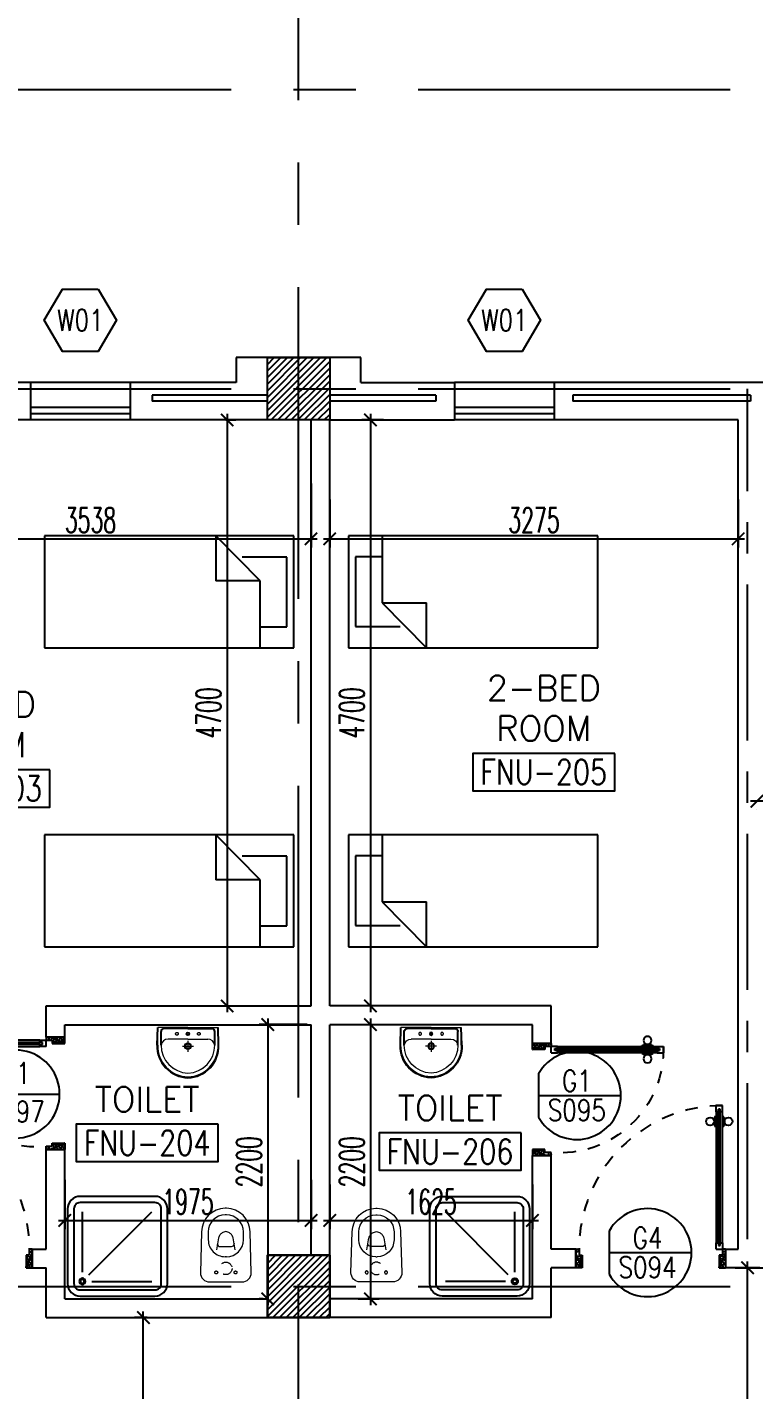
# Model space of a CAD drawing. Extents: x 88808.2 to 88899.2, y 39921.6 to 40001.1.
# Drawn here: x 88865.79 to 88871.62, y 39979.27 to 39990.2 of the extents above; entities that cross this region are included whole.
import ezdxf
from ezdxf.enums import TextEntityAlignment as Align

# ---------------------------------------------------------------- set-up
doc = ezdxf.new("R2010")
doc.units = 0
doc.header["$MEASUREMENT"] = 0
doc.header["$PDMODE"] = 34
for name, pattern in [('CENTER', [2, 1.25, -0.25, 0.25, -0.25]), ('CENTERX2', [4, 2.5, -0.5, 0.5, -0.5]), ('DASHED', [0.75, 0.5, -0.25]), ('HIDDEN', [0.375, 0.25, -0.125]), ('HIDDEN2', [0.1875, 0.125, -0.0625])]:
    doc.linetypes.add(name, pattern=pattern)
doc.layers.get('0').update_dxf_attribs({"linetype": 'CONTINUOUS'})
doc.layers.get('DEFPOINTS').update_dxf_attribs({"linetype": 'CONTINUOUS'})
for name, color, linetype in [('AXES', 11, 'CENTERX2'), ('AXES1', 11, 'CENTER'), ('COL', 2, 'CONTINUOUS'), ('DIM', 4, 'CONTINUOUS'), ('DOOR', 7, 'CONTINUOUS'), ('DOOR-CR', 4, 'CONTINUOUS'), ('DOOR-NO', 3, 'CONTINUOUS'), ('FIX', 3, 'CONTINUOUS'), ('FUR', 4, 'CONTINUOUS'), ('HAT', 8, 'CONTINUOUS'), ('INSUL', 4, 'CONTINUOUS'), ('RM-BOX', 4, 'CONTINUOUS'), ('RM-NAME', 2, 'CONTINUOUS'), ('RM-NO', 2, 'CONTINUOUS'), ('WALL', 2, 'CONTINUOUS'), ('WIN', 3, 'CONTINUOUS'), ('WIN-BOX', 3, 'CONTINUOUS'), ('WIN-NO', 5, 'CONTINUOUS')]:
    doc.layers.add(name, color=color, linetype=linetype)
doc.styles.add('ROMANS', font='ROMANS.shx', dxfattribs={"width": 0.6})
doc.dimstyles.new('STANDARD in', dxfattribs={"dimtxt": 0.2, "dimasz": 0.1, "dimexe": 0.07, "dimexo": 0.07, "dimgap": 0.05, "dimtad": 1, "dimdec": 0, "dimlfac": 1000, "dimzin": 0, "dimdsep": 46, "dimtxsty": 'ROMANS', "dimblk": 'ARCHTICK', "dimcen": 0.05, "dimdle": 0.05, "dimclrd": 4, "dimclre": 4, "dimclrt": 2, "dimadec": 0, "dimazin": 0, "dimtfac": 1, "dimtdec": 0, "dimtmove": 2, "dimatfit": 3, "dimfxl": 0, "dimtolj": 1, "dimtzin": 0, "dimarcsym": 0})

# ---------------------------------------------------------------- blocks, each defined once
blk = doc.blocks.new('_ARCHTICK')
at = {"color": 0, "linetype": 'ByBlock', "const_width": 0.15}
blk.add_lwpolyline([(-0.5, -0.5), (0.5, 0.5)], dxfattribs=at)
blk = doc.blocks.new('*D571')
at = {"layer": 'DEFPOINTS', "color": 0, "linetype": 'Continuous'}
for p in [(88871.57, 39980.25), (88871.618, 39980.25), (88871.981, 39977.45)]:
    blk.add_point(p, dxfattribs=at)
at = {"layer": 'DIM', "color": 4, "linetype": 'Continuous', "lineweight": -2}
for p, q in [((88871.548, 39980.25), (88871.5, 39980.25)), ((88871.57, 39977.4), (88871.57, 39980.3)), ((88871.911, 39977.45), (88871.5, 39977.45))]:
    blk.add_line(p, q, dxfattribs=at)
at = {"layer": 'DIM', "color": 4, "linetype": 'Continuous', "lineweight": -2, "xscale": 0.1, "yscale": 0.1, "zscale": 0.1}
for p, rotation in [((88871.57, 39980.25), 90), ((88871.57, 39977.45), 270)]:
    blk.add_blockref('_ARCHTICK', p, dxfattribs=dict(at, rotation=rotation))
at = {"layer": 'DIM', "color": 2, "linetype": 'Continuous', "insert": (88871.42, 39978.85), "char_height": 0.2, "attachment_point": 5, "rotation": 90, "style": 'ROMANS'}
blk.add_mtext('\\A1;2800', dxfattribs=at)
blk = doc.blocks.new('*D289')
at = {"layer": 'DEFPOINTS', "color": 0, "linetype": 'Continuous'}
for p in [(88871.645, 39983.994), (88871.645, 39983.992), (88875.27, 39983.994)]:
    blk.add_point(p, dxfattribs=at)
at = {"layer": 'DIM', "color": 4, "linetype": 'Continuous', "lineweight": -2}
for p, q in [((88875.32, 39983.992), (88871.595, 39983.992)), ((88871.645, 39983.924), (88871.645, 39983.922)), ((88875.27, 39983.924), (88875.27, 39983.922))]:
    blk.add_line(p, q, dxfattribs=at)
at = {"layer": 'DIM', "color": 4, "linetype": 'Continuous', "lineweight": -2, "xscale": 0.1, "yscale": 0.1, "zscale": 0.1, "rotation": 180}
blk.add_blockref('_ARCHTICK', (88871.645, 39983.992), dxfattribs=at)
at = {"layer": 'DIM', "color": 4, "linetype": 'Continuous', "lineweight": -2, "xscale": 0.1, "yscale": 0.1, "zscale": 0.1}
blk.add_blockref('_ARCHTICK', (88875.27, 39983.992), dxfattribs=at)
at = {"layer": 'DIM', "color": 2, "linetype": 'Continuous', "insert": (88873.458, 39984.142), "char_height": 0.2, "attachment_point": 5, "style": 'ROMANS'}
blk.add_mtext('\\A1;3625', dxfattribs=at)
blk = doc.blocks.new('*D286')
at = {"layer": 'DEFPOINTS', "color": 0, "linetype": 'Continuous'}
for p in [(88868.22, 39986.482), (88871.495, 39986.482), (88871.495, 39986.096)]:
    blk.add_point(p, dxfattribs=at)
at = {"layer": 'DIM', "color": 4, "linetype": 'Continuous', "lineweight": -2}
for p, q in [((88868.22, 39986.412), (88868.22, 39986.026)), ((88871.495, 39986.412), (88871.495, 39986.026)), ((88868.17, 39986.096), (88871.545, 39986.096))]:
    blk.add_line(p, q, dxfattribs=at)
at = {"layer": 'DIM', "color": 4, "linetype": 'Continuous', "lineweight": -2, "xscale": 0.1, "yscale": 0.1, "zscale": 0.1, "rotation": 180}
blk.add_blockref('_ARCHTICK', (88868.22, 39986.096), dxfattribs=at)
at = {"layer": 'DIM', "color": 4, "linetype": 'Continuous', "lineweight": -2, "xscale": 0.1, "yscale": 0.1, "zscale": 0.1}
blk.add_blockref('_ARCHTICK', (88871.495, 39986.096), dxfattribs=at)
at = {"layer": 'DIM', "color": 2, "linetype": 'Continuous', "insert": (88869.858, 39986.246), "char_height": 0.2, "attachment_point": 5, "style": 'ROMANS'}
blk.add_mtext('\\A1;3275', dxfattribs=at)
blk = doc.blocks.new('*D285')
at = {"layer": 'DEFPOINTS', "color": 0, "linetype": 'Continuous'}
for p in [(88868.72, 39987.05), (88868.547, 39982.35), (88868.72, 39982.35)]:
    blk.add_point(p, dxfattribs=at)
at = {"layer": 'DIM', "color": 4, "linetype": 'Continuous', "lineweight": -2}
for p, q in [((88868.65, 39987.05), (88868.477, 39987.05)), ((88868.547, 39987.1), (88868.547, 39982.3)), ((88868.65, 39982.35), (88868.477, 39982.35))]:
    blk.add_line(p, q, dxfattribs=at)
at = {"layer": 'DIM', "color": 4, "linetype": 'Continuous', "lineweight": -2, "xscale": 0.1, "yscale": 0.1, "zscale": 0.1}
for p, rotation in [((88868.547, 39987.05), 90), ((88868.547, 39982.35), 270)]:
    blk.add_blockref('_ARCHTICK', p, dxfattribs=dict(at, rotation=rotation))
at = {"layer": 'DIM', "color": 2, "linetype": 'Continuous', "insert": (88868.397, 39984.7), "char_height": 0.2, "attachment_point": 5, "rotation": 90, "style": 'ROMANS'}
blk.add_mtext('\\A1;4700', dxfattribs=at)
blk = doc.blocks.new('*D284')
at = {"layer": 'DEFPOINTS', "color": 0, "linetype": 'Continuous'}
for p in [(88868.22, 39980.988), (88869.845, 39980.988), (88869.845, 39980.629)]:
    blk.add_point(p, dxfattribs=at)
at = {"layer": 'DIM', "color": 4, "linetype": 'Continuous', "lineweight": -2}
for p, q in [((88868.22, 39980.918), (88868.22, 39980.559)), ((88869.845, 39980.918), (88869.845, 39980.559)), ((88868.17, 39980.629), (88869.895, 39980.629))]:
    blk.add_line(p, q, dxfattribs=at)
at = {"layer": 'DIM', "color": 4, "linetype": 'Continuous', "lineweight": -2, "xscale": 0.1, "yscale": 0.1, "zscale": 0.1, "rotation": 180}
blk.add_blockref('_ARCHTICK', (88868.22, 39980.629), dxfattribs=at)
at = {"layer": 'DIM', "color": 4, "linetype": 'Continuous', "lineweight": -2, "xscale": 0.1, "yscale": 0.1, "zscale": 0.1}
blk.add_blockref('_ARCHTICK', (88869.845, 39980.629), dxfattribs=at)
at = {"layer": 'DIM', "color": 2, "linetype": 'Continuous', "insert": (88869.033, 39980.779), "char_height": 0.2, "attachment_point": 5, "style": 'ROMANS'}
blk.add_mtext('\\A1;1625', dxfattribs=at)
blk = doc.blocks.new('*D283')
at = {"layer": 'DEFPOINTS', "color": 0, "linetype": 'Continuous'}
for p in [(88868.379, 39982.2), (88868.379, 39980), (88868.547, 39980)]:
    blk.add_point(p, dxfattribs=at)
at = {"layer": 'DIM', "color": 4, "linetype": 'Continuous', "lineweight": -2}
for p, q in [((88868.449, 39982.2), (88868.617, 39982.2)), ((88868.547, 39982.25), (88868.547, 39979.95)), ((88868.449, 39980), (88868.617, 39980))]:
    blk.add_line(p, q, dxfattribs=at)
at = {"layer": 'DIM', "color": 4, "linetype": 'Continuous', "lineweight": -2, "xscale": 0.1, "yscale": 0.1, "zscale": 0.1}
for p, rotation in [((88868.547, 39982.2), 90), ((88868.547, 39980), 270)]:
    blk.add_blockref('_ARCHTICK', p, dxfattribs=dict(at, rotation=rotation))
at = {"layer": 'DIM', "color": 2, "linetype": 'Continuous', "insert": (88868.397, 39981.1), "char_height": 0.2, "attachment_point": 5, "rotation": 90, "style": 'ROMANS'}
blk.add_mtext('\\A1;2200', dxfattribs=at)
blk = doc.blocks.new('*D282')
at = {"layer": 'DEFPOINTS', "color": 0, "linetype": 'Continuous'}
for p in [(88866.095, 39981.024), (88868.07, 39981.024), (88868.07, 39980.629)]:
    blk.add_point(p, dxfattribs=at)
at = {"layer": 'DIM', "color": 4, "linetype": 'Continuous', "lineweight": -2}
for p, q in [((88866.095, 39980.954), (88866.095, 39980.559)), ((88868.07, 39980.954), (88868.07, 39980.559)), ((88866.045, 39980.629), (88868.12, 39980.629))]:
    blk.add_line(p, q, dxfattribs=at)
at = {"layer": 'DIM', "color": 4, "linetype": 'Continuous', "lineweight": -2, "xscale": 0.1, "yscale": 0.1, "zscale": 0.1, "rotation": 180}
blk.add_blockref('_ARCHTICK', (88866.095, 39980.629), dxfattribs=at)
at = {"layer": 'DIM', "color": 4, "linetype": 'Continuous', "lineweight": -2, "xscale": 0.1, "yscale": 0.1, "zscale": 0.1}
blk.add_blockref('_ARCHTICK', (88868.07, 39980.629), dxfattribs=at)
at = {"layer": 'DIM', "color": 2, "linetype": 'Continuous', "insert": (88867.083, 39980.779), "char_height": 0.2, "attachment_point": 5, "style": 'ROMANS'}
blk.add_mtext('\\A1;1975', dxfattribs=at)
blk = doc.blocks.new('*D400')
at = {"layer": 'DEFPOINTS', "color": 0, "linetype": 'Continuous'}
for p in [(88868.109, 39982.2), (88867.723, 39980), (88867.755, 39980)]:
    blk.add_point(p, dxfattribs=at)
at = {"layer": 'DIM', "color": 4, "linetype": 'Continuous', "lineweight": -2}
for p, q in [((88868.039, 39982.2), (88867.653, 39982.2)), ((88867.723, 39982.25), (88867.723, 39979.95)), ((88867.685, 39980), (88867.653, 39980))]:
    blk.add_line(p, q, dxfattribs=at)
at = {"layer": 'DIM', "color": 4, "linetype": 'Continuous', "lineweight": -2, "xscale": 0.1, "yscale": 0.1, "zscale": 0.1}
for p, rotation in [((88867.723, 39982.2), 90), ((88867.723, 39980), 270)]:
    blk.add_blockref('_ARCHTICK', p, dxfattribs=dict(at, rotation=rotation))
at = {"layer": 'DIM', "color": 2, "linetype": 'Continuous', "insert": (88867.573, 39981.1), "char_height": 0.2, "attachment_point": 5, "rotation": 90, "style": 'ROMANS'}
blk.add_mtext('\\A1;2200', dxfattribs=at)
blk = doc.blocks.new('*D281')
at = {"layer": 'DEFPOINTS', "color": 0, "linetype": 'Continuous'}
for p in [(88867.317, 39987.05), (88867.317, 39982.35), (88867.398, 39982.35)]:
    blk.add_point(p, dxfattribs=at)
at = {"layer": 'DIM', "color": 4, "linetype": 'Continuous', "lineweight": -2}
for p, q in [((88867.387, 39987.05), (88867.468, 39987.05)), ((88867.398, 39987.1), (88867.398, 39982.3)), ((88867.387, 39982.35), (88867.468, 39982.35))]:
    blk.add_line(p, q, dxfattribs=at)
at = {"layer": 'DIM', "color": 4, "linetype": 'Continuous', "lineweight": -2, "xscale": 0.1, "yscale": 0.1, "zscale": 0.1}
for p, rotation in [((88867.398, 39987.05), 90), ((88867.398, 39982.35), 270)]:
    blk.add_blockref('_ARCHTICK', p, dxfattribs=dict(at, rotation=rotation))
at = {"layer": 'DIM', "color": 2, "linetype": 'Continuous', "insert": (88867.248, 39984.7), "char_height": 0.2, "attachment_point": 5, "rotation": 90, "style": 'ROMANS'}
blk.add_mtext('\\A1;4700', dxfattribs=at)
blk = doc.blocks.new('*D280')
at = {"layer": 'DEFPOINTS', "color": 0, "linetype": 'Continuous'}
for p in [(88864.533, 39986.609), (88868.07, 39986.609), (88868.07, 39986.096)]:
    blk.add_point(p, dxfattribs=at)
at = {"layer": 'DIM', "color": 4, "linetype": 'Continuous', "lineweight": -2}
for p, q in [((88864.533, 39986.539), (88864.533, 39986.026)), ((88868.07, 39986.539), (88868.07, 39986.026)), ((88864.483, 39986.096), (88868.12, 39986.096))]:
    blk.add_line(p, q, dxfattribs=at)
at = {"layer": 'DIM', "color": 4, "linetype": 'Continuous', "lineweight": -2, "xscale": 0.1, "yscale": 0.1, "zscale": 0.1, "rotation": 180}
blk.add_blockref('_ARCHTICK', (88864.533, 39986.096), dxfattribs=at)
at = {"layer": 'DIM', "color": 4, "linetype": 'Continuous', "lineweight": -2, "xscale": 0.1, "yscale": 0.1, "zscale": 0.1}
blk.add_blockref('_ARCHTICK', (88868.07, 39986.096), dxfattribs=at)
at = {"layer": 'DIM', "color": 2, "linetype": 'Continuous', "insert": (88866.302, 39986.246), "char_height": 0.2, "attachment_point": 5, "style": 'ROMANS'}
blk.add_mtext('\\A1;3538', dxfattribs=at)
blk = doc.blocks.new('WW1')
at = {"layer": 'WIN-BOX'}
blk.add_lwpolyline([(144, -250), (289, 0), (144, 250), (-144, 250), (-289, 0), (-144, -250)], close=True, dxfattribs=at)
at = {"layer": 'WIN-NO', "style": 'ROMANS', "width": 0.8}
blk.add_attdef('W00', text='', height=170, dxfattribs=at).set_placement((0, 0), align=Align.MIDDLE)
blk = doc.blocks.new('RM1')
at = {"layer": 'RM-BOX'}
blk.add_lwpolyline([(570, -200), (-570, -200), (-570, -500), (570, -500)], close=True, dxfattribs=at)
at = {"layer": 'RM-NAME', "style": 'ROMANS'}
for tag, p in [('ROOMNAME1', (0, 324)), ('ROOMNAME2', (0, 0))]:
    blk.add_attdef(tag, text='', height=200, dxfattribs=at).set_placement(p, align=Align.MIDDLE)
at = {"layer": 'RM-NO', "style": 'ROMANS', "width": 0.8}
blk.add_attdef('ROOMNO', text='', height=200, dxfattribs=at).set_placement((0, -350), align=Align.MIDDLE)
blk = doc.blocks.new('AH20A')
at = {"layer": 'FUR'}
for p, q in [((0, 0.5), (0, -0.5)), ((1, 0.5), (0, 0.5)), ((0.1358, 0.5), (0.1358, -0.0987)), ((1, -0.5), (1, 0.5)), ((0.1358, 0.3112), (0.0277, 0.3112)), ((0.0277, 0.3112), (0.0277, -0.3087)), ((0.1358, -0.0987), (0.3125, -0.5)), ((0.1358, -0.0987), (0.3125, -0.0987)), ((0.3125, -0.5), (0.3125, -0.0987)), ((0.0277, -0.3087), (0.2076, -0.3087)), ((0, -0.5), (1, -0.5))]:
    blk.add_line(p, q, dxfattribs=at)
blk = doc.blocks.new('COL50')
at = {"layer": 'COL'}
blk.add_lwpolyline([(-250, 250), (-250, -250), (250, -250), (250, 250)], close=True, dxfattribs=at)
blk = doc.blocks.new('*X52')
at = {"color": 0}
for p, q in [((73379, 177112), (73857, 177590)), ((73379, 177165), (73804, 177590)), ((73379, 177218), (73751, 177590)), ((73379, 177271), (73698, 177590)), ((73379, 177324), (73645, 177590)), ((73379, 177377), (73592, 177590)), ((73379, 177430), (73539, 177590)), ((73379, 177483), (73486, 177590)), ((73379, 177536), (73433, 177590)), ((73410, 177090), (73879, 177559)), ((73463, 177090), (73879, 177506)), ((73516, 177090), (73879, 177453)), ((73569, 177090), (73879, 177400)), ((73622, 177090), (73879, 177347)), ((73675, 177090), (73879, 177294)), ((73728, 177090), (73879, 177241)), ((73781, 177090), (73879, 177188)), ((73834, 177090), (73879, 177134))]:
    blk.add_line(p, q, dxfattribs=at)
blk = doc.blocks.new('LAV1')
at = {"layer": 'FIX', "linetype": 'DASHED', "lineweight": 20, "ltscale": 0.05}
for p, q in [((0, 170), (0, 270)), ((0, 170), (0, 270)), ((50, 220), (-50, 220))]:
    blk.add_line(p, q, dxfattribs=at)
at = {"layer": 'FIX', "linetype": 'ByBlock', "ltscale": 0.3}
for p, q in [((-280, 210), (-275, 50)), ((-245, 210), (-245, 85)), ((245, 210), (245, 85)), ((280, 210), (275, 50)), ((0, 60), (-220, 60)), ((0, 60), (220, 60))]:
    blk.add_line(p, q, dxfattribs=at)
at = {"layer": 'FIX', "linetype": 'Continuous', "lineweight": 20}
for p, q in [((-275, 210), (-275, 50)), ((0, 155), (-181, 155)), ((0, 155), (181, 155)), ((275, 210), (275, 50)), ((0, 50), (-275, 50)), ((0, 50), (-252, 50)), ((0, 50), (275, 50)), ((0, 50), (252, 50))]:
    blk.add_line(p, q, dxfattribs=at)
at = {"layer": 'FIX', "lineweight": 20}
for p, q in [((16, 107), (-15, 107)), ((0, 92), (0, 123))]:
    blk.add_line(p, q, dxfattribs=at)
for centre, radius in [((0, 220), 29.5), ((0, 220), 22.5), ((0, 107), 15.5)]:
    blk.add_circle(centre, radius, dxfattribs=at)
at = {"layer": 'FIX', "linetype": 'HIDDEN', "lineweight": 20, "ltscale": 0.05}
for centre in [(-100, 107), (100, 107)]:
    blk.add_circle(centre, 12.4, dxfattribs=at)
at = {"layer": 'FIX', "linetype": 'ByBlock', "ltscale": 0.3}
for centre, radius, start, end in [((7, 220), 287, 91.3776, 182.0064), ((-7, 220), 287, 357.9936, 88.6224), ((-220, 85), 24.9, 179.7021, 269.9486), ((220, 85), 24.9, 270.0514, 0.2979)]:
    blk.add_arc(centre, radius, start, end, dxfattribs=at)
at = {"layer": 'FIX', "linetype": 'Continuous', "lineweight": 20}
for centre, radius, start, end in [((8, 217), 283, 91.6988, 181.351), ((-8, 217), 283, 358.649, 88.3012), ((8, 212), 253, 91.7328, 180.4884), ((-8, 212), 253, 359.5116, 88.2672), ((-179, 222), 66.9, 190.2006, 268.0786), ((179, 222), 66.9, 271.9214, 349.7994)]:
    blk.add_arc(centre, radius, start, end, dxfattribs=at)
blk = doc.blocks.new('DD1')
at = {"layer": 'DOOR-CR'}
blk.add_line((-308, 0), (353, 0), dxfattribs=at)
blk.add_lwpolyline([(-308, -173, 3.820224), (-308, 173)], format="xyb", close=True, dxfattribs=at)
at = {"layer": 'DOOR-NO', "style": 'ROMANS', "width": 0.8}
for tag, p in [('G', (0, 142)), ('000', (0, -141))]:
    blk.add_attdef(tag, text='', height=204, dxfattribs=at).set_placement(p, align=Align.MIDDLE)
blk = doc.blocks.new('DOOR90')
at = {"layer": 'DOOR', "linetype": 'ByBlock'}
for p, q in [((0, 0), (-150, 0)), ((-200, -25), (-1000, -25)), ((-200, -42), (-1000, -42)), ((-200, -58), (-1000, -58)), ((-1000, -75), (-200, -75))]:
    blk.add_line(p, q, dxfattribs=at)
at = {"layer": 'DOOR', "color": 0, "linetype": 'ByBlock'}
for p, q in [((-150, 0), (-150, -25)), ((-150, 0), (0, 0)), ((0, -50), (0, 0)), ((-1050, -25), (-1050, -75)), ((-1050, -75), (-1050, -25)), ((-1000, -25), (-1050, -25)), ((-1000, -75), (-1050, -75)), ((-1020, -42), (-1020, -58)), ((-1000, -42), (-1020, -42)), ((-1000, -58), (-1020, -58)), ((-1000, -25), (-1000, -42)), ((-1000, -58), (-1000, -75)), ((-968, -25), (-968, -18)), ((-878, -18), (-968, -18)), ((-968, -75), (-968, -82)), ((-878, -82), (-968, -82)), ((-955, -18), (-955, -9)), ((-955, -9), (-890, -9)), ((-955, -18), (-890, -18)), ((-955, -82), (-955, -91)), ((-955, -82), (-890, -82)), ((-955, -91), (-890, -91)), ((-890, -18), (-890, -9)), ((-890, -82), (-890, -91)), ((-878, -25), (-878, -18)), ((-878, -75), (-878, -82)), ((-200, -42), (-200, -25)), ((-200, -25), (-150, -25)), ((-180, -42), (-200, -42)), ((-200, -75), (-200, -58)), ((-200, -58), (-180, -58)), ((-150, -75), (-200, -75)), ((-180, -58), (-180, -42)), ((-150, -75), (-150, -25)), ((-150, -25), (-100, -25)), ((-100, -25), (-100, -50)), ((-100, -50), (0, -50)), ((-100, -850), (0, -850)), ((-100, -875), (-100, -850)), ((0, -850), (0, -900)), ((-150, -900), (-150, -875)), ((-150, -875), (-100, -875)), ((0, -900), (-150, -900)), ((-150, -900), (0, -900))]:
    blk.add_line(p, q, dxfattribs=at)
at = {"layer": 'DOOR', "color": 9, "linetype": 'ByBlock'}
for p, q in [((0, -50), (-114, 0)), ((0, -50), (-40, 0)), ((0, -50), (-100, -37)), ((0, -850), (-114, -900)), ((0, -850), (-100, -863)), ((0, -850), (-40, -900))]:
    blk.add_line(p, q, dxfattribs=at)
at = {"layer": 'DOOR', "color": 0, "linetype": 'ByBlock'}
for centre in [(-923, 24), (-923, -124)]:
    blk.add_circle(centre, 32.4, dxfattribs=at)
at = {"layer": 'DOOR', "color": 9, "linetype": 'ByBlock'}
for centre, radius, start, end in [((0, -50), 74.4, 137.7764, 180), ((0, -50), 54.4, 113.2074, 180), ((0, -50), 154, 161.1053, 166.2858), ((0, -50), 134, 158.1598, 169.28), ((0, -50), 114, 154.0838, 167.3774), ((0, -50), 94.4, 148.0182, 180), ((0, -50), 34.4, 90, 180), ((0, -50), 14.4, 90, 180), ((0, -850), 94.4, 180, 211.9818), ((0, -850), 74.4, 180, 222.2236), ((0, -850), 54.4, 180, 246.7926), ((0, -850), 34.4, 180, 270), ((0, -850), 14.4, 180, 270), ((0, -850), 154, 193.7142, 198.8947), ((0, -850), 134, 190.72, 201.8402)]:
    blk.add_arc(centre, radius, start, end, dxfattribs=at)
at = {"layer": 'DOOR', "linetype": 'HIDDEN', "ltscale": 0.5}
blk.add_arc((-222, -50), 828, 178.2701, 275.003, dxfattribs=at)
blk = doc.blocks.new('*X53')
at = {"color": 0}
for p, q in [((73379, 169899), (73870, 170390)), ((73379, 169952), (73817, 170390)), ((73379, 170005), (73764, 170390)), ((73379, 170058), (73711, 170390)), ((73379, 170111), (73658, 170390)), ((73379, 170164), (73604, 170390)), ((73379, 170217), (73551, 170390)), ((73379, 170271), (73498, 170390)), ((73379, 170324), (73445, 170390)), ((73379, 170377), (73392, 170390)), ((73423, 169890), (73879, 170346)), ((73476, 169890), (73879, 170293)), ((73529, 169890), (73879, 170240)), ((73582, 169890), (73879, 170187)), ((73635, 169890), (73879, 170134)), ((73688, 169890), (73879, 170081)), ((73741, 169890), (73879, 170028)), ((73794, 169890), (73879, 169975)), ((73847, 169890), (73879, 169922))]:
    blk.add_line(p, q, dxfattribs=at)
blk = doc.blocks.new('WC1')
at = {"layer": 'FIX', "lineweight": 20}
for p, q in [((-210, 204), (-538, 194)), ((-475, 141), (-538, 141)), ((-727, 5), (-727, -5)), ((-674, 5), (-674, -5)), ((-534, 24), (-540, 0)), ((-540, 0), (-534, -24)), ((-395, 76), (-490, 60)), ((-339, 5), (-339, -5)), ((-490, -60), (-395, -76)), ((-538, -141), (-475, -141)), ((-538, -194), (-210, -204))]:
    blk.add_line(p, q, dxfattribs=at)
at = {"layer": 'FIX', "linetype": 'Continuous', "lineweight": 20}
blk.add_line((-420, -47), (-420, 45), dxfattribs=at)
at = {"layer": 'FIX', "lineweight": 20}
blk.add_lwpolyline([(-213, -204), (-210, -204, 0.414214), (-137, -131), (-137, 0), (-137, 131, 0.414214), (-210, 204)], format="xyb", dxfattribs=at)
at = {"layer": 'FIX', "linetype": 'HIDDEN2', "lineweight": 20, "ltscale": 0.3}
blk.add_circle((-245, 0), 49.8, dxfattribs=at)
at = {"layer": 'FIX', "linetype": 'HIDDEN', "lineweight": 20, "ltscale": 0.05}
for centre in [(-213, 78), (-213, -77)]:
    blk.add_circle(centre, 11.6, dxfattribs=at)
at = {"layer": 'FIX', "lineweight": 20}
for centre, radius, start, end in [((-538, 5), 189, 90, 180), ((-538, 5), 136, 90, 180), ((-475, 5), 136, 360, 90), ((-473, -7), 68.2, 128.9242, 152.8468), ((-464, -18), 82, 108.496, 128.9242), ((-538, -5), 189, 180, 270), ((-538, -5), 136, 180, 270), ((-473, 7), 68.2, 207.1532, 231.0758), ((-464, 18), 82, 231.0758, 251.504), ((-475, -5), 136, 270, 0)]:
    blk.add_arc(centre, radius, start, end, dxfattribs=at)
at = {"layer": 'FIX', "linetype": 'Continuous', "lineweight": 20}
for centre, start, end in [((-443, 46), 357.6662, 91.6121), ((-442, -46), 268.3879, 2.3338)]:
    blk.add_arc(centre, 22.3, start, end, dxfattribs=at)
blk = doc.blocks.new('DOOR100')
at = {"layer": 'DOOR', "color": 0, "linetype": 'ByBlock'}
for p, q in [((-92, 1206), (-92, 1141)), ((-83, 1206), (-92, 1206)), ((-83, 1129), (-83, 1219)), ((-76, 1219), (-83, 1219)), ((-83, 1206), (-83, 1141)), ((-76, 1251), (-76, 1301)), ((-76, 1301), (-26, 1301)), ((-26, 1301), (-76, 1301)), ((-59, 1251), (-76, 1251)), ((-59, 1251), (-59, 1271)), ((-43, 1271), (-59, 1271)), ((-43, 1251), (-43, 1271)), ((-26, 1251), (-43, 1251)), ((-26, 1251), (-26, 1301)), ((-26, 1219), (-19, 1219)), ((-19, 1129), (-19, 1219)), ((-19, 1206), (-19, 1141)), ((-19, 1206), (-10, 1206)), ((-10, 1206), (-10, 1141)), ((-83, 1141), (-92, 1141)), ((-76, 1129), (-83, 1129)), ((-26, 1129), (-19, 1129)), ((-19, 1141), (-10, 1141)), ((-1201, 0), (-1201, 150)), ((-1201, 150), (-1176, 150)), ((-1201, 150), (-1201, 0)), ((-1176, 150), (-1176, 100)), ((-76, 200), (-59, 200)), ((-76, 150), (-76, 200)), ((-76, 150), (-26, 150)), ((-59, 200), (-59, 180)), ((-59, 180), (-43, 180)), ((-43, 200), (-26, 200)), ((-43, 180), (-43, 200)), ((-26, 200), (-26, 150)), ((-1, 150), (-26, 150)), ((-26, 150), (-26, 100)), ((-1, 150), (-1, 0)), ((-1151, 0), (-1201, 0)), ((-1176, 100), (-1151, 100)), ((-1151, 100), (-1151, 0)), ((-51, 100), (-51, 0)), ((-26, 100), (-51, 100)), ((-51, 0), (-1, 0))]:
    blk.add_line(p, q, dxfattribs=at)
at = {"layer": 'DOOR', "linetype": 'ByBlock'}
for p, q in [((-76, 1251), (-76, 200)), ((-59, 200), (-59, 1251)), ((-43, 200), (-43, 1251)), ((-26, 200), (-26, 1251))]:
    blk.add_line(p, q, dxfattribs=at)
at = {"layer": 'DOOR', "color": 9, "linetype": 'ByBlock'}
for p, q in [((-1151, 0), (-1201, 114)), ((-51, 0), (-1, 114)), ((-1151, 0), (-1201, 40)), ((-1151, 0), (-1164, 100)), ((-51, 0), (-38, 100)), ((-51, 0), (-1, 40))]:
    blk.add_line(p, q, dxfattribs=at)
at = {"layer": 'DOOR', "color": 0, "linetype": 'ByBlock'}
for centre in [(-125, 1174), (22, 1174)]:
    blk.add_circle(centre, 32.4, dxfattribs=at)
at = {"layer": 'DOOR', "linetype": 'HIDDEN', "ltscale": 0.5}
blk.add_arc((-27, 152), 1149, 89.961, 180.0931, dxfattribs=at)
at = {"layer": 'DOOR', "color": 9, "linetype": 'ByBlock'}
for centre, radius, start, end in [((-1151, 0), 154, 103.7142, 108.8947), ((-1151, 0), 134, 100.72, 111.8402), ((-51, 0), 134, 68.1598, 79.28), ((-51, 0), 114, 64.0838, 77.3774), ((-51, 0), 154, 71.1053, 76.2858), ((-1151, 0), 94.4, 90, 121.9818), ((-1151, 0), 74.4, 90, 132.2236), ((-1151, 0), 54.4, 90, 156.7926), ((-1151, 0), 34.4, 90, 180), ((-1151, 0), 14.4, 90, 180), ((-51, 0), 94.4, 58.0182, 90), ((-51, 0), 74.4, 47.7764, 90), ((-51, 0), 54.4, 23.2074, 90), ((-51, 0), 34.4, 0, 90), ((-51, 0), 14.4, 0, 90)]:
    blk.add_arc(centre, radius, start, end, dxfattribs=at)
blk = doc.blocks.new('SHR1')
at = {"layer": 'FIX'}
for p, q in [((-196, 196), (-700, 700)), ((-143, 218), (-143, 700)), ((-218, 143), (-700, 143))]:
    blk.add_line(p, q, dxfattribs=at)
for points in [[(-825, 125), (-825, 725, -0.414214), (-725, 825), (-125, 825, -0.414214), (-25, 725), (-25, 125, -0.414214), (-125, 25), (-725, 25, -0.414214)], [(-775, 125), (-775, 725, -0.414214), (-725, 775), (-125, 775, -0.414214), (-75, 725), (-75, 125, -0.414214), (-125, 75), (-725, 75, -0.414214)]]:
    blk.add_lwpolyline(points, format="xyb", close=True, dxfattribs=at)
for radius in [25, 15]:
    blk.add_circle((-143, 143), radius, dxfattribs=at)
blk = doc.blocks.new('*D569')
at = {"layer": 'DEFPOINTS', "color": 0, "linetype": 'Continuous'}
for p in [(88866.725, 39979.85), (88866.825, 39979.85), (88867.136, 39977.45)]:
    blk.add_point(p, dxfattribs=at)
at = {"layer": 'DIM', "color": 4, "linetype": 'Continuous', "lineweight": -2}
for p, q in [((88866.755, 39979.85), (88866.655, 39979.85)), ((88866.725, 39977.4), (88866.725, 39979.9)), ((88867.066, 39977.45), (88866.655, 39977.45))]:
    blk.add_line(p, q, dxfattribs=at)
at = {"layer": 'DIM', "color": 4, "linetype": 'Continuous', "lineweight": -2, "xscale": 0.1, "yscale": 0.1, "zscale": 0.1}
for p, rotation in [((88866.725, 39979.85), 90), ((88866.725, 39977.45), 270)]:
    blk.add_blockref('_ARCHTICK', p, dxfattribs=dict(at, rotation=rotation))
at = {"layer": 'DIM', "color": 2, "linetype": 'Continuous', "insert": (88866.575, 39978.65), "char_height": 0.2, "attachment_point": 5, "rotation": 90, "style": 'ROMANS'}
blk.add_mtext('\\A1;2400', dxfattribs=at)

msp = doc.modelspace()

# ---------------------------------------------------------------- linework, layer by layer
at = {"layer": 'AXES'}
for p, q in [((88867.9703, 39921.6153), (88867.9703, 40000.4279)), ((88808.9303, 39989.6996), (88876.9703, 39989.6996)), ((88808.9303, 39987.2996), (88876.9958, 39987.2996)), ((88808.9303, 39980.0996), (88876.9703, 39980.0996))]:
    msp.add_line(p, q, dxfattribs=at)
at = {"layer": 'AXES1'}
msp.add_line((88871.5703, 39928.4796), (88871.5703, 39987.2996), dxfattribs=at)
at = {"layer": 'COL'}
msp.add_lwpolyline([(88867.7203, 39987.0496), (88867.7203, 39987.5496), (88868.2203, 39987.5496), (88868.2203, 39987.0496)], close=True, dxfattribs=at)
at = {"layer": 'FIX', "color": 32, "linetype": 'ByBlock', "ltscale": 0.3}
for p, q in [((88866.8364, 39982.0358), (88866.8408, 39982.1766)), ((88866.8672, 39982.0358), (88866.8672, 39982.1458)), ((88867.0828, 39982.1678), (88866.889, 39982.1678)), ((88867.0828, 39982.1678), (88867.2765, 39982.1678)), ((88867.2984, 39982.0358), (88867.2984, 39982.1458)), ((88867.3292, 39982.0358), (88867.3248, 39982.1766))]:
    msp.add_line(p, q, dxfattribs=at)
at = {"layer": 'FIX', "linetype": 'Continuous', "lineweight": 20}
for p, q in [((88867.0828, 39982.1766), (88866.8408, 39982.1766)), ((88866.8408, 39982.0358), (88866.8408, 39982.1766)), ((88867.0828, 39982.1766), (88866.8606, 39982.1766)), ((88867.0828, 39982.1766), (88867.3049, 39982.1766)), ((88867.0828, 39982.1766), (88867.3248, 39982.1766)), ((88867.3248, 39982.0358), (88867.3248, 39982.1766)), ((88867.0828, 39982.0842), (88866.9231, 39982.0842)), ((88867.0828, 39982.0842), (88867.2424, 39982.0842))]:
    msp.add_line(p, q, dxfattribs=at)
at = {"layer": 'FIX', "color": 32, "lineweight": 20}
for p, q in [((88867.069, 39982.126), (88867.0964, 39982.126)), ((88867.0828, 39982.1396), (88867.0828, 39982.1123))]:
    msp.add_line(p, q, dxfattribs=at)
at = {"layer": 'FIX', "color": 32, "linetype": 'DASHED', "lineweight": 20, "ltscale": 0.05}
for p, q in [((88867.0392, 39982.027), (88867.1272, 39982.027)), ((88867.0832, 39982.071), (88867.0832, 39981.983)), ((88867.0832, 39982.071), (88867.0832, 39981.983))]:
    msp.add_line(p, q, dxfattribs=at)
at = {"layer": 'FIX', "color": 32, "linetype": 'HIDDEN', "lineweight": 20, "ltscale": 0.05}
for centre in [(88866.9948, 39982.126), (88867.1708, 39982.126)]:
    msp.add_circle(centre, 0.0109, dxfattribs=at)
at = {"layer": 'FIX', "lineweight": 20}
for centre, radius in [((88867.0828, 39982.126), 0.0137), ((88867.0832, 39982.027), 0.026), ((88867.0832, 39982.027), 0.0198)]:
    msp.add_circle(centre, radius, dxfattribs=at)
at = {"layer": 'FIX', "color": 32, "linetype": 'ByBlock', "ltscale": 0.3}
for centre, radius, start, end in [((88866.889, 39982.1459), 0.0219, 90.05139, 180.29786), ((88867.2765, 39982.1459), 0.0219, 359.70214, 89.94861), ((88867.0888, 39982.0269), 0.2526, 177.99359, 268.62235), ((88867.0767, 39982.0269), 0.2526, 271.37765, 2.00641)]:
    msp.add_arc(centre, radius, start, end, dxfattribs=at)
at = {"layer": 'FIX', "linetype": 'Continuous', "lineweight": 20}
for centre, radius, start, end in [((88867.0901, 39982.0299), 0.2494, 178.64903, 268.3012), ((88867.0895, 39982.0336), 0.2223, 179.51158, 268.26719), ((88866.9251, 39982.0253), 0.0589, 91.92137, 169.79944), ((88867.0754, 39982.0299), 0.2494, 271.6988, 1.35097), ((88867.076, 39982.0336), 0.2223, 271.73281, 0.48842), ((88867.2404, 39982.0253), 0.0589, 10.20056, 88.07863)]:
    msp.add_arc(centre, radius, start, end, dxfattribs=at)
at = {"layer": 'INSUL'}
for p, q in [((88867.7203, 39987.2496), (88866.7957, 39987.2496)), ((88866.7957, 39987.2496), (88866.7957, 39987.1996)), ((88869.0703, 39987.2496), (88868.2203, 39987.2496)), ((88869.0703, 39987.2496), (88869.0703, 39987.1996)), ((88870.1703, 39987.2496), (88870.1703, 39987.1996)), ((88871.5953, 39987.2496), (88870.1703, 39987.2496)), ((88871.5953, 39987.2496), (88871.5953, 39987.1996)), ((88867.7203, 39987.1996), (88866.7957, 39987.1996)), ((88869.0703, 39987.1996), (88868.2203, 39987.1996)), ((88871.5953, 39987.1996), (88870.1703, 39987.1996))]:
    msp.add_line(p, q, dxfattribs=at)
at = {"layer": 'WALL'}
for p, q in [((88867.4703, 39987.5496), (88867.4703, 39987.3496)), ((88868.4703, 39987.5496), (88867.4703, 39987.5496)), ((88868.4703, 39987.3496), (88868.4703, 39987.5496)), ((88865.8203, 39987.3496), (88862.9703, 39987.3496)), ((88865.8203, 39987.3496), (88865.8203, 39987.0496)), ((88867.4703, 39987.3496), (88866.6203, 39987.3496)), ((88866.6203, 39987.3496), (88866.6203, 39987.0496)), ((88868.4703, 39987.3496), (88869.2203, 39987.3496)), ((88869.2203, 39987.3496), (88869.2203, 39987.0496)), ((88870.0203, 39987.3496), (88870.0203, 39987.0496)), ((88871.7453, 39987.3496), (88870.0203, 39987.3496)), ((88865.8203, 39987.0496), (88864.5328, 39987.0496)), ((88867.7203, 39987.0496), (88866.6203, 39987.0496)), ((88868.0703, 39982.3496), (88868.0703, 39987.0496)), ((88868.2203, 39987.0496), (88869.2203, 39987.0496)), ((88868.2203, 39982.3496), (88868.2203, 39987.0496)), ((88871.4953, 39987.0496), (88870.0203, 39987.0496)), ((88871.4953, 39980.3996), (88871.4953, 39987.0496)), ((88865.9453, 39982.0996), (88865.9453, 39982.3496)), ((88869.9953, 39982.0496), (88869.9953, 39982.3496)), ((88866.0953, 39982.0996), (88866.0953, 39982.1996)), ((88868.0703, 39980.3496), (88868.0703, 39982.1996)), ((88868.2203, 39980.3496), (88868.2203, 39982.1996)), ((88869.8453, 39982.0496), (88869.8453, 39982.1996)), ((88865.9453, 39980.3996), (88865.9453, 39981.1996)), ((88866.0953, 39979.9996), (88866.0953, 39981.1996)), ((88869.8453, 39979.9996), (88869.8453, 39981.1496)), ((88869.9953, 39980.3996), (88869.9953, 39981.1496)), ((88865.8333, 39980.2496), (88865.8333, 39980.3996)), ((88865.8333, 39980.3996), (88865.9453, 39980.3996)), ((88870.1953, 39980.3996), (88869.9953, 39980.3996)), ((88870.1953, 39980.2496), (88870.1953, 39980.3996)), ((88871.3953, 39980.2496), (88871.3953, 39980.3996)), ((88865.8333, 39980.2496), (88865.9453, 39980.2496)), ((88865.9453, 39979.8496), (88865.9453, 39980.2496)), ((88869.9953, 39979.8496), (88869.9953, 39980.2496)), ((88870.1953, 39980.2496), (88869.9953, 39980.2496)), ((88865.9453, 39979.8496), (88867.7203, 39979.8496)), ((88869.9953, 39979.8496), (88868.2203, 39979.8496))]:
    msp.add_line(p, q, dxfattribs=at)
at = {"layer": 'WALL', "linetype": 'ByBlock'}
for p, q in [((88865.9453, 39982.3496), (88868.0703, 39982.3496)), ((88869.9953, 39982.3496), (88868.2203, 39982.3496)), ((88866.0953, 39982.1996), (88868.0703, 39982.1996)), ((88869.8453, 39982.1996), (88868.2203, 39982.1996)), ((88865.9453, 39982.0996), (88866.0953, 39982.0996)), ((88869.9953, 39982.0496), (88869.8453, 39982.0496)), ((88865.9453, 39981.1996), (88866.0953, 39981.1996)), ((88869.9953, 39981.1496), (88869.8453, 39981.1496)), ((88871.3953, 39980.3996), (88871.4953, 39980.3996)), ((88871.6703, 39980.2496), (88871.3953, 39980.2496)), ((88871.4703, 39980.2496), (88871.7453, 39980.2496)), ((88866.0953, 39979.9996), (88867.7203, 39979.9996)), ((88869.8453, 39979.9996), (88868.2203, 39979.9996))]:
    msp.add_line(p, q, dxfattribs=at)
at = {"layer": 'WIN'}
for p, q in [((88866.6203, 39987.3496), (88865.8203, 39987.3496)), ((88870.0203, 39987.3496), (88869.2203, 39987.3496)), ((88866.6203, 39987.1496), (88865.8203, 39987.1496)), ((88870.0203, 39987.1496), (88869.2203, 39987.1496)), ((88866.6203, 39987.0996), (88865.8203, 39987.0996)), ((88866.6203, 39987.0496), (88865.8203, 39987.0496)), ((88870.0203, 39987.0996), (88869.2203, 39987.0996)), ((88870.0203, 39987.0496), (88869.2203, 39987.0496))]:
    msp.add_line(p, q, dxfattribs=at)

# ---------------------------------------------------------------- block references
at = {"layer": 'COL', "xscale": -0.001, "yscale": 0.001, "zscale": 0.001, "rotation": 180}
for p in [(88867.9703, 39987.2996), (88867.9703, 39987.2996), (88867.9703, 39980.0996), (88867.9703, 39980.0996)]:
    msp.add_blockref('COL50', p, dxfattribs=at)
at = {"layer": 'COL', "xscale": 0.001, "yscale": 0.001, "zscale": 0.001}
msp.add_blockref('COL50', (88867.9703, 39980.0996), dxfattribs=at)
at = {"layer": 'DOOR', "color": 0, "linetype": 'ByBlock', "yscale": 0.001, "zscale": 0.001}
for name, p, xscale in [('DOOR90', (88866.0953, 39982.0996), 0.001), ('DOOR90', (88869.8453, 39982.0496), -0.001), ('DOOR100', (88864.6333, 39980.2496), -0.001), ('DOOR100', (88871.3953, 39980.2496), 0.001)]:
    msp.add_blockref(name, p, dxfattribs=dict(at, xscale=xscale))
at = {"layer": 'DOOR-NO'}
ref = msp.add_blockref('DD1', (88865.7012, 39981.6431), dxfattribs=dict(at, xscale=0.001, yscale=0.001, zscale=0.001))
ref.add_attrib('G', 'G1', dxfattribs={"height": 0.17, "style": 'ROMANS', "width": 0.8}).set_placement((88865.7012, 39981.8113), align=Align.MIDDLE)
ref.add_attrib('000', 'S097', dxfattribs={"height": 0.17, "style": 'ROMANS', "width": 0.8}).set_placement((88865.7012, 39981.5034), align=Align.MIDDLE)
ref = msp.add_blockref('DD1', (88870.2016, 39981.6316), dxfattribs=dict(at, xscale=0.001, yscale=0.001, zscale=0.001))
ref.add_attrib('G', 'G1', dxfattribs={"height": 0.17, "style": 'ROMANS', "width": 0.8}).set_placement((88870.2016, 39981.7495), align=Align.MIDDLE)
ref.add_attrib('000', 'S095', dxfattribs={"height": 0.17, "style": 'ROMANS', "width": 0.8}).set_placement((88870.2016, 39981.5137), align=Align.MIDDLE)
ref = msp.add_blockref('DD1', (88870.7685, 39980.3712), dxfattribs=dict(at, xscale=0.001, yscale=0.001, zscale=0.001))
ref.add_attrib('G', 'G4', dxfattribs={"height": 0.17, "style": 'ROMANS', "width": 0.8}).set_placement((88870.7685, 39980.4891), align=Align.MIDDLE)
ref.add_attrib('000', 'S094', dxfattribs={"height": 0.17, "style": 'ROMANS', "width": 0.8}).set_placement((88870.7685, 39980.2533), align=Align.MIDDLE)
at = {"layer": 'FIX'}
for name, p, xscale, yscale, zscale, rotation in [('AH20A', (88867.9326, 39985.6715), 2, 0.9, 2, 180), ('AH20A', (88867.9326, 39983.2727), 2, 0.9, 2, 180), ('LAV1', (88867.0828, 39982.2206), 0.0008799999999973807, 0.0008800000000046567, 0.0008800000000000001, 180), ('LAV1', (88869.0328, 39982.2206), -0.0008799999999973807, 0.0008800000000046567, 0.0008800000000000001, 180), ('WC1', (88867.3868, 39979.9996), 0.001, 0.001, 0.001, 270), ('WC1', (88868.5944, 39979.9996), -0.001, 0.001, 0.001, 90)]:
    msp.add_blockref(name, p, dxfattribs=dict(at, xscale=xscale, yscale=yscale, zscale=zscale, rotation=rotation))
at = {"layer": 'FIX', "xscale": 2, "yscale": 0.9, "zscale": 2}
for p in [(88868.3699, 39985.6715), (88868.3699, 39983.2727)]:
    msp.add_blockref('AH20A', p, dxfattribs=at)
at = {"layer": 'HAT', "xscale": 0.001, "yscale": 0.001, "zscale": 0.001}
for name in ['*X52', '*X53']:
    msp.add_blockref(name, (88794.341, 39809.9598), dxfattribs=at)
at = {"layer": 'RM-NO', "xscale": 0.001, "yscale": 0.001, "zscale": 0.001}
for p, values in [((88869.9368, 39984.5758), {'ROOMNO': 'FNU-205', 'ROOMNAME2': 'ROOM', 'ROOMNAME1': '2-BED'}), ((88865.4062, 39984.4445), {'ROOMNO': 'FNU-203', 'ROOMNAME2': 'ROOM', 'ROOMNAME1': '2-BED'}), ((88866.7562, 39981.6011), {'ROOMNO': 'FNU-204', 'ROOMNAME2': 'TOILET'}), ((88869.1851, 39981.5314), {'ROOMNO': 'FNU-206', 'ROOMNAME2': 'TOILET'})]:
    msp.add_blockref('RM1', p, dxfattribs=at).add_auto_attribs(values)
at = {"layer": 'WALL', "yscale": 0.001, "zscale": 0.001}
for p, xscale in [((88866.0933, 39979.9976), -0.001), ((88869.8473, 39979.9976), 0.001)]:
    msp.add_blockref('SHR1', p, dxfattribs=dict(at, xscale=xscale))
at = {"layer": 'WIN-NO'}
ref = msp.add_blockref('WW1', (88866.2203, 39987.8496), dxfattribs=dict(at, xscale=-0.001, yscale=0.001, zscale=0.001, rotation=180))
ref.add_attrib('W00', 'W01', dxfattribs={"height": 0.17, "style": 'ROMANS', "width": 0.8}).set_placement((88866.2203, 39987.8496), align=Align.MIDDLE)
ref = msp.add_blockref('WW1', (88869.6203, 39987.8496), dxfattribs=dict(at, xscale=-0.001, yscale=0.001, zscale=0.001, rotation=180))
ref.add_attrib('W00', 'W01', dxfattribs={"height": 0.17, "style": 'ROMANS', "width": 0.8}).set_placement((88869.6203, 39987.8496), align=Align.MIDDLE)

# ---------------------------------------------------------------- dimensions: what is measured, and where the dimension line sits
at = {"layer": 'DIM', "color": 0, "linetype": 'Continuous'}
for base, p1, p2, picture, middle in [((88867.398, 39982.3496), (88867.3169, 39987.0496), (88867.3169, 39982.3496), '*D281', (88867.248, 39984.6996)), ((88868.5473, 39982.3496), (88868.7203, 39987.0496), (88868.7203, 39982.3496), '*D285', (88868.3973, 39984.6996)), ((88867.7233, 39979.9996), (88868.1088, 39982.1996), (88867.7549, 39979.9996), '*D400', (88867.5733, 39981.0996)), ((88868.5473, 39979.9996), (88868.3789, 39982.1996), (88868.3789, 39979.9996), '*D283', (88868.3973, 39981.0996)), ((88871.57, 39980.2496), (88871.9814, 39977.4496), (88871.6183, 39980.2496), '*D571', (88871.42, 39978.8496)), ((88866.7246, 39979.8496), (88867.136, 39977.4496), (88866.8248, 39979.8496), '*D569', (88866.5746, 39978.6496))]:
    dim = msp.add_linear_dim(base=base, p1=p1, p2=p2, angle=90, dimstyle='STANDARD in', dxfattribs=at)
    dim.commit()
    dim.dimension.update_dxf_attribs({"geometry": picture, "text_midpoint": middle})
for base, p1, p2, picture, middle in [((88868.0702584497, 39986.0956343158), (88864.5327584497, 39986.6085742101), (88868.0702584497, 39986.6085742101), '*D280', (88866.3015084497, 39986.2456343158)), ((88871.4953, 39986.0956), (88868.2203, 39986.4824), (88871.4953, 39986.4824), '*D286', (88869.8578, 39986.2456)), ((88871.6453, 39983.9925), (88875.2703, 39983.9938), (88871.6453, 39983.9938), '*D289', (88873.4578, 39984.1425)), ((88868.0703, 39980.6292), (88866.0953, 39981.0242), (88868.0703, 39981.0242), '*D282', (88867.0828, 39980.7792)), ((88869.8453, 39980.6292), (88868.2203, 39980.9881), (88869.8453, 39980.9881), '*D284', (88869.0328, 39980.7792))]:
    dim = msp.add_linear_dim(base=base, p1=p1, p2=p2, dimstyle='STANDARD in', dxfattribs=at)
    dim.commit()
    dim.dimension.update_dxf_attribs({"geometry": picture, "text_midpoint": middle})

doc.saveas('drawing.dxf')
